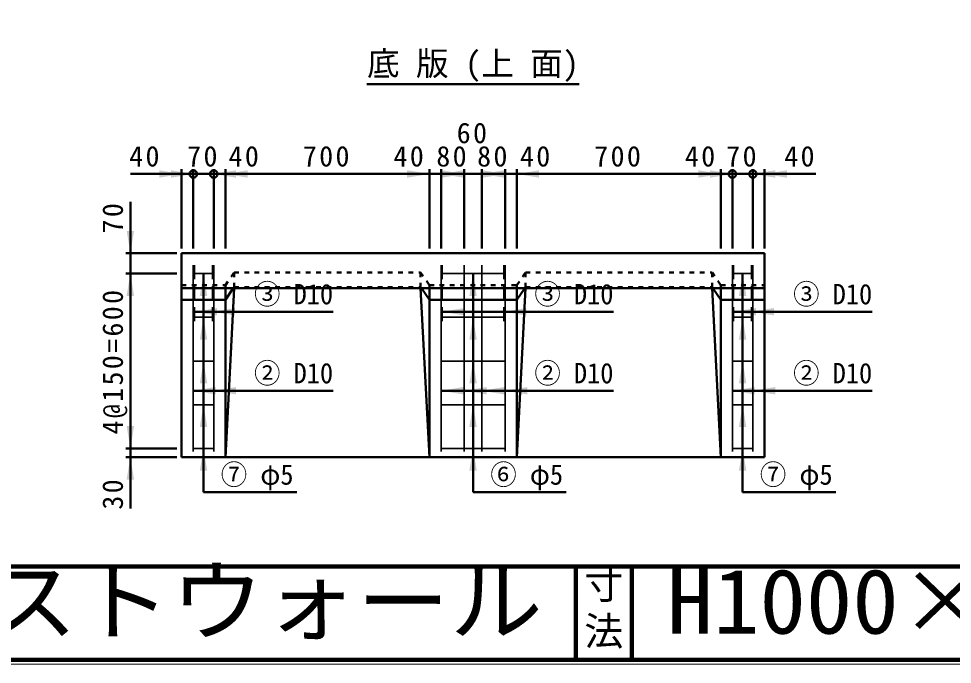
# Model space of a CAD drawing. Units: millimetres, scale not verified. Extents: x 100 to 4105, y 100 to 2870.
# Drawn here: x 2102 to 3104, y 100 to 792 of the extents above; entities that cross this region are included whole.
import ezdxf
from ezdxf.enums import TextEntityAlignment as Align

# ---------------------------------------------------------------- set-up
doc = ezdxf.new("R2010")
doc.units = ezdxf.units.MM
doc.header["$LTSCALE"] = 5
doc.linetypes.add('USER3', pattern=[2.2, 1, -1.2])
doc.linetypes.add('USER4', pattern=[4.5, 3, -1.5])
doc.layers.add('V-nasSTD', color=7, linetype='Continuous', lineweight=50)
doc.styles.add('ＭＳ ゴシック', font='')
doc.styles.get('ＭＳ ゴシック').set_extended_font_data('MS Gothic')

msp = doc.modelspace()

# ---------------------------------------------------------------- hatches: boundary and pattern name
at = {"layer": 'V-nasSTD'}
for points in [[(2253.28, 625.932), (2253.28, 621.932), (2277.28, 625.932), (2253.28, 629.932)], [(2265.78, 625.932), (2265.78, 621.932), (2289.78, 625.932), (2265.78, 629.932)], [(2335.656, 625.932), (2335.656, 621.932), (2311.656, 625.932), (2335.656, 629.932)], [(2348.155, 625.932), (2348.155, 621.932), (2324.155, 625.932), (2348.155, 629.932)], [(2518.905, 625.932), (2518.905, 629.932), (2542.905, 625.932), (2518.905, 621.932)], [(2579.405, 625.932), (2579.405, 629.932), (2555.405, 625.932), (2579.405, 621.932)], [(2556.403, 625.932), (2556.403, 621.932), (2580.403, 625.932), (2556.403, 629.932)], [(2623.155, 625.932), (2623.155, 629.932), (2599.155, 625.932), (2623.155, 621.932)], [(2600.153, 625.932), (2600.153, 621.932), (2624.153, 625.932), (2600.153, 629.932)], [(2660.655, 625.932), (2660.655, 629.932), (2636.655, 625.932), (2660.655, 621.932)], [(2831.405, 625.932), (2831.405, 621.932), (2855.405, 625.932), (2831.405, 629.932)], [(2843.903, 625.932), (2843.903, 621.932), (2867.903, 625.932), (2843.903, 629.932)], [(2913.78, 625.932), (2913.78, 621.932), (2889.78, 625.932), (2913.78, 629.932)], [(2926.28, 625.932), (2926.28, 621.932), (2902.28, 625.932), (2926.28, 629.932)], [(2222.28, 564.932), (2226.28, 564.932), (2222.28, 540.932), (2218.28, 564.932)], [(2222.28, 495.057), (2226.28, 495.057), (2222.28, 519.057), (2218.28, 495.057)], [(2300.717, 495.057), (2304.717, 495.057), (2300.717, 519.057), (2296.717, 495.057)], [(2589.78, 495.057), (2593.78, 495.057), (2589.78, 519.057), (2585.78, 495.057)], [(2878.842, 495.057), (2882.842, 495.057), (2878.842, 519.057), (2874.842, 495.057)], [(2315.03, 478.182), (2315.03, 474.182), (2291.03, 478.182), (2315.03, 482.182)], [(2334.405, 478.182), (2334.405, 474.182), (2310.405, 478.182), (2334.405, 482.182)], [(2580.655, 478.182), (2580.655, 474.182), (2556.655, 478.182), (2580.655, 482.182)], [(2646.905, 478.182), (2646.905, 474.182), (2622.905, 478.182), (2646.905, 482.182)], [(2893.155, 478.182), (2893.155, 474.182), (2869.155, 478.182), (2893.155, 482.182)], [(2912.53, 478.182), (2912.53, 474.182), (2888.53, 478.182), (2912.53, 482.182)], [(2300.717, 448.182), (2304.717, 448.182), (2300.717, 472.182), (2296.717, 448.182)], [(2589.78, 448.182), (2593.78, 448.182), (2589.78, 472.182), (2585.78, 448.182)], [(2878.842, 448.182), (2882.842, 448.182), (2878.842, 472.182), (2874.842, 448.182)], [(2300.717, 401.307), (2304.717, 401.307), (2300.717, 425.307), (2296.717, 401.307)], [(2589.78, 401.307), (2593.78, 401.307), (2589.78, 425.307), (2585.78, 401.307)], [(2878.842, 401.307), (2882.842, 401.307), (2878.842, 425.307), (2874.842, 401.307)], [(2313.78, 393.432), (2313.78, 389.432), (2289.78, 393.432), (2313.78, 397.432)], [(2335.655, 393.432), (2335.655, 389.432), (2311.655, 393.432), (2335.655, 397.432)], [(2579.405, 393.432), (2579.405, 389.432), (2555.405, 393.432), (2579.405, 397.432)], [(2604.405, 393.432), (2604.405, 389.432), (2580.405, 393.432), (2604.405, 397.432)], [(2623.155, 393.432), (2623.155, 389.432), (2599.155, 393.432), (2623.155, 397.432)], [(2648.155, 393.432), (2648.155, 389.432), (2624.155, 393.432), (2648.155, 397.432)], [(2891.905, 393.432), (2891.905, 389.432), (2867.905, 393.432), (2891.905, 397.432)], [(2913.78, 393.432), (2913.78, 389.432), (2889.78, 393.432), (2913.78, 397.432)], [(2300.717, 354.432), (2304.717, 354.432), (2300.717, 378.432), (2296.717, 354.432)], [(2589.78, 354.432), (2593.78, 354.432), (2589.78, 378.432), (2585.78, 354.432)], [(2878.842, 354.432), (2882.842, 354.432), (2878.842, 378.432), (2874.842, 354.432)], [(2222.28, 355.557), (2226.28, 355.557), (2222.28, 331.557), (2218.28, 355.557)], [(2300.717, 307.557), (2304.717, 307.557), (2300.717, 331.557), (2296.717, 307.557)], [(2589.78, 307.557), (2593.78, 307.557), (2589.78, 331.557), (2585.78, 307.557)], [(2878.842, 307.557), (2882.842, 307.557), (2878.842, 331.557), (2874.842, 307.557)], [(2222.28, 298.182), (2226.28, 298.182), (2222.28, 322.182), (2218.28, 298.182)]]:
    msp.add_hatch(color=256, dxfattribs=at).paths.add_polyline_path(points)

# ---------------------------------------------------------------- linework, layer by layer
for p, q in [((2476.03, 722.182), (2703.53, 722.182)), ((2277.28, 630.932), (2277.28, 545.932)), ((2289.78, 630.932), (2289.78, 545.932)), ((2311.655, 630.932), (2311.655, 545.932)), ((2324.155, 630.932), (2324.155, 545.932)), ((2542.905, 630.932), (2542.905, 545.932)), ((2555.405, 630.932), (2555.405, 545.932)), ((2580.405, 630.932), (2580.405, 545.932)), ((2599.155, 630.932), (2599.155, 545.932)), ((2624.155, 630.932), (2624.155, 545.932)), ((2636.655, 630.932), (2636.655, 545.932)), ((2855.405, 630.932), (2855.405, 545.932)), ((2867.905, 630.932), (2867.905, 545.932)), ((2889.78, 630.932), (2889.78, 545.932)), ((2902.28, 630.932), (2902.28, 545.932)), ((2277.28, 625.932), (2222.28, 625.932)), ((2289.78, 625.932), (2277.28, 625.932)), ((2311.656, 625.932), (2289.781, 625.932)), ((2324.155, 625.932), (2311.655, 625.932)), ((2542.905, 625.932), (2324.155, 625.932)), ((2555.405, 625.932), (2542.905, 625.932)), ((2580.405, 625.932), (2555.405, 625.932)), ((2599.155, 625.932), (2580.405, 625.932)), ((2599.155, 625.932), (2624.155, 625.932)), ((2624.155, 625.932), (2636.655, 625.932)), ((2636.655, 625.932), (2855.405, 625.932)), ((2855.405, 625.932), (2867.905, 625.932)), ((2867.903, 625.932), (2889.778, 625.932)), ((2889.78, 625.932), (2902.28, 625.932)), ((2902.28, 625.932), (2957.28, 625.932)), ((2222.28, 540.932), (2222.28, 595.932)), ((2272.28, 540.932), (2217.28, 540.932)), ((2222.28, 519.057), (2222.28, 540.932)), ((2277.28, 540.932), (2277.28, 322.182)), ((2902.28, 540.932), (2277.28, 540.932)), ((2902.28, 540.932), (2902.28, 322.182)), ((2272.28, 519.057), (2217.28, 519.057)), ((2222.28, 331.557), (2222.28, 519.057)), ((2300.717, 284.682), (2300.717, 519.057)), ((2589.78, 284.682), (2589.78, 519.057)), ((2878.842, 284.682), (2878.842, 519.057)), ((2902.28, 503.432), (2277.28, 503.432)), ((2324.155, 503.432), (2324.155, 322.182)), ((2332.677, 503.432), (2324.155, 490.932)), ((2324.155, 322.182), (2333.465, 503.432)), ((2533.594, 503.432), (2542.905, 322.182)), ((2534.382, 503.432), (2542.905, 490.932)), ((2542.905, 322.182), (2542.905, 503.432)), ((2636.655, 503.432), (2636.655, 322.182)), ((2645.177, 503.432), (2636.655, 490.932)), ((2636.655, 322.182), (2645.965, 503.432)), ((2846.094, 503.432), (2855.405, 322.182)), ((2846.882, 503.432), (2855.405, 490.932)), ((2855.405, 322.182), (2855.405, 503.432)), ((2324.155, 490.932), (2277.28, 490.932)), ((2636.655, 490.932), (2542.905, 490.932)), ((2902.28, 490.932), (2855.405, 490.932)), ((2439.78, 478.182), (2291.03, 478.182)), ((2740.405, 478.182), (2556.655, 478.182)), ((3017.905, 478.182), (2869.155, 478.182)), ((2439.78, 393.432), (2289.78, 393.432)), ((2740.405, 393.432), (2555.405, 393.432)), ((3017.905, 393.432), (2867.905, 393.432)), ((2272.28, 331.557), (2217.28, 331.557)), ((2222.28, 331.557), (2222.28, 322.182)), ((2217.28, 322.182), (2272.28, 322.182)), ((2222.28, 322.182), (2222.28, 267.182)), ((2902.28, 322.182), (2277.28, 322.182)), ((2300.717, 284.682), (2400.717, 284.682)), ((2589.78, 284.682), (2689.78, 284.682)), ((2878.842, 284.682), (2978.842, 284.682))]:
    msp.add_line(p, q, dxfattribs=at)
at = {"layer": 'V-nasSTD', "lineweight": 35}
for p, q in [((2289.78, 528.12), (2289.78, 328.12)), ((2311.655, 528.12), (2311.655, 328.12)), ((2555.405, 528.12), (2555.405, 328.12)), ((2580.405, 528.12), (2580.405, 328.12)), ((2599.155, 528.12), (2599.155, 328.12)), ((2624.155, 528.12), (2624.155, 328.12)), ((2867.905, 528.12), (2867.905, 328.12)), ((2889.78, 528.12), (2889.78, 328.12)), ((2289.78, 519.057), (2311.655, 519.057)), ((2555.405, 519.057), (2624.155, 519.057)), ((2867.905, 519.057), (2889.78, 519.057)), ((2289.78, 472.182), (2311.655, 472.182)), ((2555.405, 472.182), (2624.155, 472.182)), ((2867.905, 472.182), (2889.78, 472.182)), ((2289.78, 425.307), (2311.655, 425.307)), ((2555.405, 425.307), (2624.155, 425.307)), ((2867.905, 425.307), (2889.78, 425.307)), ((2289.78, 378.432), (2311.655, 378.432)), ((2555.405, 378.432), (2624.155, 378.432)), ((2867.905, 378.432), (2889.78, 378.432)), ((2289.78, 331.557), (2311.655, 331.557)), ((2555.405, 331.557), (2624.155, 331.557)), ((2867.905, 331.557), (2889.78, 331.557))]:
    msp.add_line(p, q, dxfattribs=at)
at = {"layer": 'V-nasSTD', "linetype": 'USER4', "lineweight": 35}
for p, q in [((2291.03, 528.12), (2291.03, 462.697)), ((2310.405, 528.12), (2310.405, 462.697)), ((2556.655, 528.12), (2556.655, 462.697)), ((2622.905, 528.12), (2622.905, 462.697)), ((2869.155, 528.12), (2869.155, 462.697)), ((2888.53, 528.12), (2888.53, 462.697))]:
    msp.add_line(p, q, dxfattribs=at)
at = {"layer": 'V-nasSTD', "linetype": 'USER3'}
for p, q in [((2324.155, 506.557), (2333.53, 520.307)), ((2333.53, 520.307), (2533.53, 520.307)), ((2333.53, 520.307), (2333.53, 504.682)), ((2533.53, 520.307), (2542.905, 506.557)), ((2533.53, 520.307), (2533.53, 504.682)), ((2636.655, 506.557), (2646.03, 520.307)), ((2646.03, 520.307), (2846.03, 520.307)), ((2646.03, 520.307), (2646.03, 504.682)), ((2846.03, 520.307), (2855.405, 506.557)), ((2846.03, 520.307), (2846.03, 504.682)), ((2277.28, 506.557), (2324.155, 506.557)), ((2324.155, 506.557), (2324.155, 503.432)), ((2332.677, 503.432), (2333.53, 504.682)), ((2333.53, 504.682), (2333.465, 503.432)), ((2333.53, 504.682), (2533.53, 504.682)), ((2533.594, 503.432), (2533.53, 504.682)), ((2533.53, 504.682), (2534.382, 503.432)), ((2542.905, 506.557), (2636.655, 506.557)), ((2542.905, 506.557), (2542.905, 503.432)), ((2636.655, 506.557), (2636.655, 503.432)), ((2645.177, 503.432), (2646.03, 504.682)), ((2646.03, 504.682), (2645.965, 503.432)), ((2646.03, 504.682), (2846.03, 504.682)), ((2846.094, 503.432), (2846.03, 504.682)), ((2846.03, 504.682), (2846.882, 503.432)), ((2855.405, 506.557), (2902.28, 506.557)), ((2855.405, 506.557), (2855.405, 503.432))]:
    msp.add_line(p, q, dxfattribs=at)
at = {"layer": 'V-nasSTD', "lineweight": 100}
for p, q in [((105, 205), (4100, 205)), ((2700, 205), (2700, 105)), ((2760, 205), (2760, 105)), ((105, 105), (4100, 105))]:
    msp.add_line(p, q, dxfattribs=at)
at = {"layer": 'V-nasSTD', "lineweight": 13}
msp.add_lwpolyline([(100, 100), (100, 2870), (4105, 2870), (4105, 100)], close=True, dxfattribs=at)
at = {"layer": 'V-nasSTD'}
for centre in [(2289.78, 625.932), (2311.656, 625.932), (2867.903, 625.932), (2889.78, 625.932)]:
    msp.add_circle(centre, 4, dxfattribs=at)

# ---------------------------------------------------------------- texts
at = {"layer": 'V-nasSTD', "style": 'ＭＳ ゴシック'}
msp.add_text('底 版 (上 面)', height=25.66, dxfattribs=at).set_placement((2589.78, 757.182), align=Align.TOP_CENTER)
at = {"layer": 'V-nasSTD', "style": 'ＭＳ ゴシック', "width": 0.95}
for s, p in [('③ D10', (2397.303, 507.99)), ('③ D10', (2697.928, 507.99)), ('③ D10', (2975.428, 507.99)), ('② D10', (2397.303, 423.24)), ('② D10', (2697.928, 423.24)), ('② D10', (2975.428, 423.24)), ('⑦ φ5', (2358.241, 314.49)), ('⑥ φ5', (2647.303, 314.49)), ('⑦ φ5', (2936.366, 314.49))]:
    msp.add_text(s, height=21.85, dxfattribs=at).set_placement(p, align=Align.TOP_CENTER)
at = {"layer": 'V-nasSTD', "style": 'ＭＳ ゴシック', "width": 1.05}
for s, p in [('プレキャストウォール', (1667, 202.47)), ('H1000×B700×L2000', (2797.5, 202.508))]:
    msp.add_text(s, height=69.65, dxfattribs=at).set_placement(p, align=Align.TOP_LEFT)
at = {"layer": 'V-nasSTD', "style": 'ＭＳ ゴシック'}
for s, p in [('寸', (2708.982, 200.999)), ('法', (2708.976, 151.01))]:
    msp.add_text(s, height=30.79, dxfattribs=at).set_placement(p, align=Align.TOP_LEFT)
at = {"layer": 'V-nasSTD', "char_height": 21.99, "attachment_point": 2, "style": 'ＭＳ ゴシック'}
for s, insert in [('\\T1.17;60', (2589.778, 680.932)), ('\\T1.17;40', (2238.53, 655.932)), ('\\T1.17;70', (2300.717, 655.932)), ('\\T1.17;40', (2345.092, 655.932)), ('\\T1.17;700', (2433.53, 655.932)), ('\\T1.17;40', (2521.967, 655.932)), ('\\T1.17;80', (2567.903, 655.932)), ('\\T1.17;80', (2611.656, 655.932)), ('\\T1.17;40', (2657.592, 655.932)), ('\\T1.17;700', (2746.03, 655.932)), ('\\T1.17;40', (2834.467, 655.932)), ('\\T1.17;70', (2878.842, 655.932)), ('\\T1.17;40', (2941.03, 655.932))]:
    msp.add_mtext(s, dxfattribs=dict(at, insert=insert))
at = {"layer": 'V-nasSTD', "char_height": 21.99, "attachment_point": 2, "rotation": 90, "style": 'ＭＳ ゴシック'}
for s, insert in [('\\T1.17;70', (2192.28, 579.682)), ('\\T1.17;4@150=600', (2192.28, 425.307)), ('\\T1.17;30', (2192.28, 283.432))]:
    msp.add_mtext(s, dxfattribs=dict(at, insert=insert))

doc.saveas('drawing.dxf')
